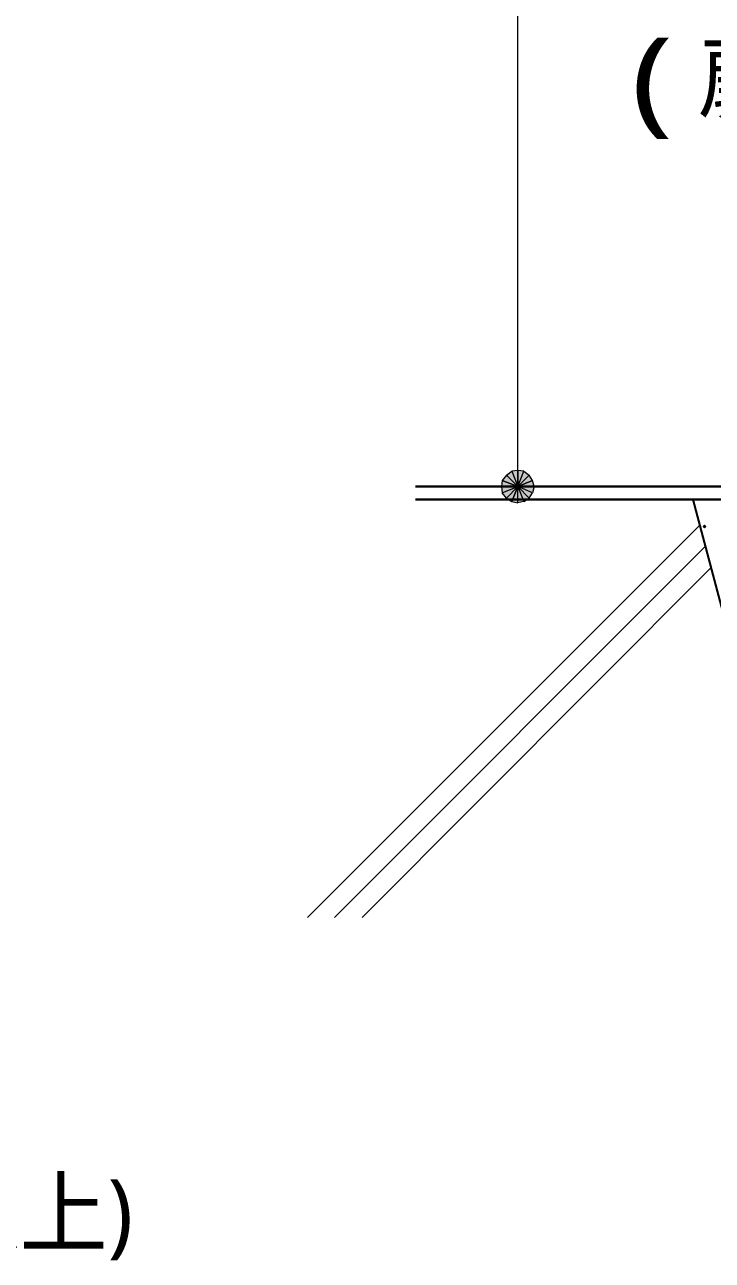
# Model space of a CAD drawing. Header units: millimetres. Extents: x 0 to 420, y 0 to 297.
# Drawn here: x 120.55 to 142.14, y 74.28 to 113.08 of the extents above; entities that cross this region are included whole.
import ezdxf
from ezdxf.enums import TextEntityAlignment as Align

# ---------------------------------------------------------------- set-up
doc = ezdxf.new("R2010")
doc.units = ezdxf.units.MM
doc.styles.add('kst32b', font='NotoSansJP-Variable.ttf')

msp = doc.modelspace()

# ---------------------------------------------------------------- hatches: boundary and pattern name
h = msp.add_hatch(color=7)
h.paths.add_polyline_path([(136.038, 99.081), (135.848, 99.06), (136.038, 98.573), (136.038, 99.081)])
h.paths.add_polyline_path([(135.848, 99.06), (136.038, 98.573), (135.678, 98.933), (135.848, 99.06)])
h.paths.add_polyline_path([(136.038, 98.573), (135.678, 98.933), (135.551, 98.764), (136.038, 98.573)])
h = msp.add_hatch(color=7)
h.paths.add_polyline_path([(136.504, 98.764), (136.398, 98.933), (136.038, 98.573), (136.504, 98.764)])
h.paths.add_polyline_path([(136.398, 98.933), (136.038, 98.573), (136.229, 99.06), (136.398, 98.933)])
h.paths.add_polyline_path([(136.038, 98.573), (136.229, 99.06), (136.038, 99.081), (136.038, 98.573)])
for points in [[(135.551, 98.764), (135.53, 98.573), (136.038, 98.573), (135.551, 98.764)], [(141.901, 97.367), (141.88, 97.346), (141.859, 97.324), (141.88, 97.303), (141.901, 97.282), (141.922, 97.303), (141.944, 97.324), (141.922, 97.346), (141.901, 97.367)]]:
    msp.add_hatch(color=7).paths.add_polyline_path(points)
h = msp.add_hatch(color=7)
h.paths.add_polyline_path([(135.53, 98.573), (135.551, 98.383), (136.038, 98.573), (135.53, 98.573)])
h.paths.add_polyline_path([(135.551, 98.383), (136.038, 98.573), (135.678, 98.213), (135.551, 98.383)])
h.paths.add_polyline_path([(136.038, 98.573), (135.678, 98.213), (135.848, 98.107), (136.038, 98.573)])
h = msp.add_hatch(color=7)
h.paths.add_polyline_path([(135.848, 98.107), (136.038, 98.065), (136.038, 98.573), (135.848, 98.107)])
h.paths.add_polyline_path([(136.038, 98.065), (136.038, 98.573), (136.229, 98.107), (136.038, 98.065)])
h.paths.add_polyline_path([(136.038, 98.573), (136.229, 98.107), (136.398, 98.213), (136.038, 98.573)])
h = msp.add_hatch(color=7)
h.paths.add_polyline_path([(136.398, 98.213), (136.504, 98.383), (136.038, 98.573), (136.398, 98.213)])
h.paths.add_polyline_path([(136.504, 98.383), (136.038, 98.573), (136.546, 98.573), (136.504, 98.383)])
h.paths.add_polyline_path([(136.038, 98.573), (136.546, 98.573), (136.504, 98.764), (136.038, 98.573)])

# ---------------------------------------------------------------- linework, layer by layer
at = {"lineweight": 13}
for points in [[(136.038, 98.573), (136.038, 130.577)], [(141.753, 97.367), (129.434, 85.048)], [(141.922, 96.689), (130.281, 85.048)], [(142.113, 96.033), (131.149, 85.048)]]:
    msp.add_lwpolyline(points, dxfattribs=at)
at = {"lineweight": 0}
for points in [[(135.848, 99.06), (136.038, 98.573), (135.678, 98.933)], [(136.038, 99.081), (135.848, 99.06), (136.038, 98.573)], [(136.038, 98.573), (136.229, 99.06), (136.038, 99.081)], [(136.398, 98.933), (136.038, 98.573), (136.229, 99.06)], [(135.551, 98.764), (135.53, 98.573), (136.038, 98.573)], [(135.53, 98.573), (135.551, 98.383), (136.038, 98.573)], [(136.038, 98.573), (135.678, 98.933), (135.551, 98.764)], [(135.551, 98.383), (136.038, 98.573), (135.678, 98.213)], [(136.038, 98.573), (135.678, 98.213), (135.848, 98.107)], [(135.848, 98.107), (136.038, 98.065), (136.038, 98.573)], [(136.504, 98.764), (136.398, 98.933), (136.038, 98.573)], [(136.038, 98.573), (136.546, 98.573), (136.504, 98.764)], [(136.038, 98.065), (136.038, 98.573), (136.229, 98.107)], [(136.038, 98.573), (136.229, 98.107), (136.398, 98.213)], [(136.398, 98.213), (136.504, 98.383), (136.038, 98.573)], [(136.504, 98.383), (136.038, 98.573), (136.546, 98.573)], [(141.901, 97.367), (141.88, 97.346), (141.859, 97.324), (141.88, 97.303), (141.901, 97.282), (141.922, 97.303), (141.944, 97.324), (141.922, 97.346)]]:
    msp.add_lwpolyline(points, close=True, dxfattribs=at)
at = {"lineweight": 30}
for points in [[(132.821, 98.573), (154.242, 98.573)], [(132.821, 98.171), (154.242, 98.171)]]:
    msp.add_lwpolyline(points, dxfattribs=at)
at = {"lineweight": 25}
msp.add_lwpolyline([(143.828, 89.577), (141.542, 98.171)], dxfattribs=at)

# ---------------------------------------------------------------- texts
at = {"style": 'kst32b'}
for s, height, p, p2 in [('(       +3～4)', 2.59891, (139.594, 110.067), (162.335, 110.067)), ('扉見込み', 2.0791, (141.69, 110.342), (152.085, 110.342)), ('(下地モルタル t=15以上)', 2.07913, (94.065, 74.739), (123.952, 74.739))]:
    msp.add_text(s, height=height, dxfattribs=at).set_placement(p, p2, align=Align.FIT)

doc.saveas('drawing.dxf')
